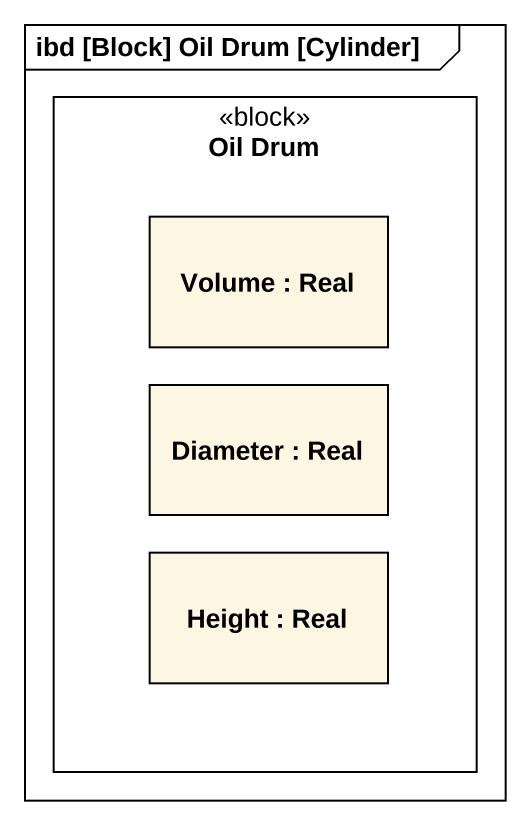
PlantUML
@startuml
mainframe ibd [Block] Oil Drum [Cylinder]
rectangle "Oil Drum" as Oil_Drum <<block>> {
  rectangle "Volume : Real" as Volume
  rectangle "Diameter : Real" as Diameter
  rectangle "Height : Real" as Height
}
@enduml
